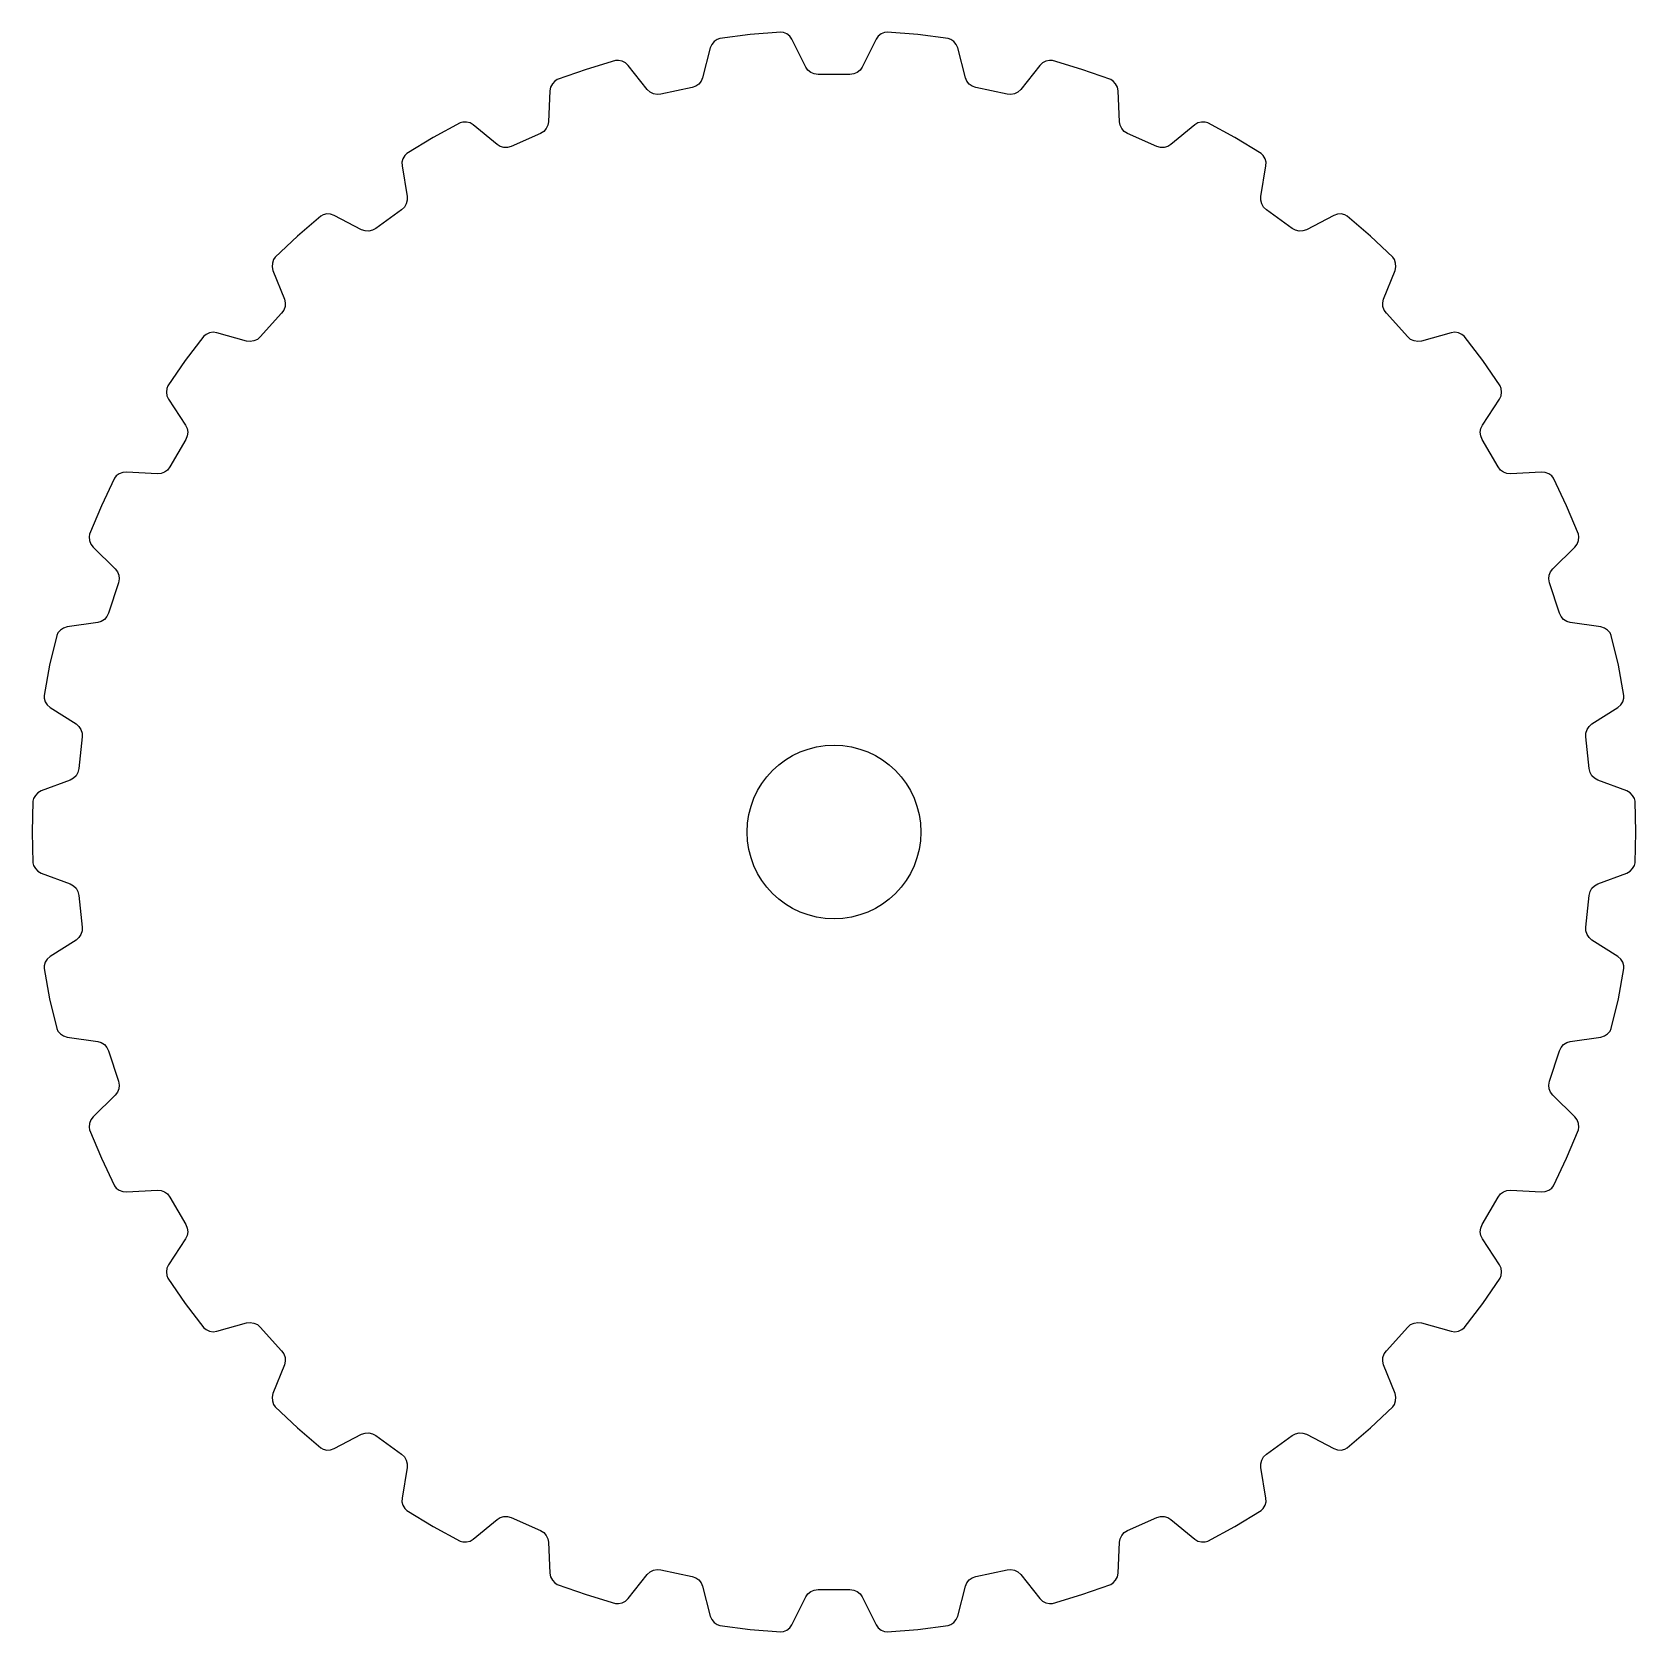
# Model space of a CAD drawing. Header units: inches. Extents: x -24 to 24, y -23.9 to 23.9.
import ezdxf

# ---------------------------------------------------------------- set-up
doc = ezdxf.new("R2010")
doc.units = ezdxf.units.IN
doc.header["$MEASUREMENT"] = 0
doc.layers.get('0').update_dxf_attribs({"lineweight": 25, "true_color": 0xffffff})

msp = doc.modelspace()

# ---------------------------------------------------------------- linework, layer by layer
for p, q in [((-3.6598, 23.5713), (-3.70299, 23.4689)), ((-3.58974, 23.6571), (-3.6598, 23.5713)), ((-3.49778, 23.7218), (-3.58974, 23.6571)), ((-3.41924, 23.7499), (-3.49778, 23.7218)), ((-2.50881, 23.8697), (-3.41924, 23.7499)), ((-1.59338, 23.9418), (-2.50881, 23.8697)), ((-1.51085, 23.9306), (-1.59338, 23.9418)), ((-1.40741, 23.8864), (-1.51085, 23.9306)), ((-1.32096, 23.8171), (-1.40741, 23.8864)), ((-1.25739, 23.726), (-1.32096, 23.8171)), ((-0.845015, 22.8959), (-1.25739, 23.726)), ((1.25739, 23.726), (0.845015, 22.8959)), ((1.32092, 23.8171), (1.25739, 23.726)), ((1.40728, 23.8864), (1.32092, 23.8171)), ((1.51069, 23.9306), (1.40728, 23.8864)), ((1.59336, 23.9418), (1.51069, 23.9306)), ((2.50881, 23.8697), (1.59336, 23.9418)), ((3.41921, 23.7499), (2.50881, 23.8697)), ((3.49762, 23.7218), (3.41921, 23.7499)), ((3.58961, 23.6571), (3.49762, 23.7218)), ((3.65975, 23.5713), (3.58961, 23.6571)), ((3.70299, 23.4689), (3.65975, 23.5713)), ((-6.53634, 23.0873), (-7.41678, 22.8265)), ((-6.45329, 23.0936), (-6.53634, 23.0873)), ((-6.34293, 23.0718), (-6.45329, 23.0936)), ((-6.24395, 23.022), (-6.34293, 23.0718)), ((-3.70299, 23.4689), (-3.93377, 22.5712)), ((3.93377, 22.5712), (3.70299, 23.4689)), ((6.3428, 23.0719), (6.2439, 23.022)), ((6.45313, 23.0936), (6.3428, 23.0719)), ((6.53632, 23.0873), (6.45313, 23.0936)), ((7.41678, 22.8265), (6.53632, 23.0873)), ((-7.41678, 22.8265), (-8.28239, 22.52)), ((-6.16282, 22.9461), (-6.24395, 23.022)), ((-5.58687, 22.2199), (-6.16282, 22.9461)), ((-3.93377, 22.5712), (-3.97687, 22.4693)), ((-0.781652, 22.8051), (-0.845015, 22.8959)), ((-0.695269, 22.7357), (-0.781652, 22.8051)), ((-0.591763, 22.6914), (-0.695269, 22.7357)), ((-0.477007, 22.6758), (-0.591763, 22.6914)), ((0.477007, 22.6758), (-0.477007, 22.6758)), ((0.591763, 22.6914), (0.477007, 22.6758)), ((0.695269, 22.7357), (0.591763, 22.6914)), ((0.781652, 22.8051), (0.695269, 22.7357)), ((0.845015, 22.8959), (0.781652, 22.8051)), ((3.97687, 22.4693), (3.93377, 22.5712)), ((6.16282, 22.9461), (5.58687, 22.2199)), ((6.2439, 23.022), (6.16282, 22.9461)), ((8.28237, 22.52), (7.41678, 22.8265)), ((-8.50154, 22.1862), (-8.54064, 21.2601)), ((-8.48056, 22.2952), (-8.50154, 22.1862)), ((-8.42987, 22.3937), (-8.48056, 22.2952)), ((-8.35337, 22.4762), (-8.42987, 22.3937)), ((-8.28239, 22.52), (-8.35337, 22.4762)), ((-5.50602, 22.1442), (-5.58687, 22.2199)), ((-5.40709, 22.0943), (-5.50602, 22.1442)), ((-5.29663, 22.0725), (-5.40709, 22.0943)), ((-4.24797, 22.2794), (-5.18114, 22.0811)), ((-4.13897, 22.3185), (-4.24797, 22.2794)), ((-4.04694, 22.3834), (-4.13897, 22.3185)), ((-3.97687, 22.4693), (-4.04694, 22.3834)), ((4.04694, 22.3834), (3.97687, 22.4693)), ((4.13897, 22.3185), (4.04694, 22.3834)), ((4.24797, 22.2794), (4.13897, 22.3185)), ((5.18114, 22.0811), (4.24797, 22.2794)), ((5.40709, 22.0943), (5.29663, 22.0725)), ((5.50602, 22.1442), (5.40709, 22.0943)), ((5.58687, 22.2199), (5.50602, 22.1442)), ((8.35322, 22.4762), (8.28237, 22.52)), ((8.42975, 22.3938), (8.35322, 22.4762)), ((8.48052, 22.2953), (8.42975, 22.3938)), ((8.50154, 22.1862), (8.48052, 22.2953)), ((8.54064, 21.2601), (8.50154, 22.1862)), ((-5.18114, 22.0811), (-5.29663, 22.0725)), ((5.29663, 22.0725), (5.18114, 22.0811)), ((-11.1936, 21.2238), (-12.0006, 20.7857)), ((-11.1137, 21.2472), (-11.1936, 21.2238)), ((-11.0012, 21.2489), (-11.1137, 21.2472)), ((-10.894, 21.2207), (-11.0012, 21.2489)), ((-10.7989, 21.1633), (-10.894, 21.2207)), ((-10.0846, 20.5727), (-10.7989, 21.1633)), ((-8.56159, 21.1514), (-8.61228, 21.0529)), ((-8.54064, 21.2601), (-8.56159, 21.1514)), ((8.56159, 21.1514), (8.54064, 21.2601)), ((8.61228, 21.0529), (8.56159, 21.1514)), ((10.7989, 21.1633), (10.0846, 20.5727)), ((10.894, 21.2207), (10.7989, 21.1633)), ((11.0011, 21.249), (10.894, 21.2207)), ((11.1135, 21.2473), (11.0011, 21.249)), ((11.1936, 21.2238), (11.1135, 21.2473)), ((12.0006, 20.7857), (11.1936, 21.2238)), ((-12.0006, 20.7857), (-12.7836, 20.3059)), ((-8.7873, 20.9094), (-9.65883, 20.5213)), ((-8.6888, 20.9703), (-8.7873, 20.9094)), ((-8.61228, 21.0529), (-8.6888, 20.9703)), ((8.6888, 20.9703), (8.61228, 21.0529)), ((8.7873, 20.9094), (8.6888, 20.9703)), ((9.65883, 20.5213), (8.7873, 20.9094)), ((12.7835, 20.3059), (12.0006, 20.7857)), ((-12.8439, 20.2482), (-12.9016, 20.1517)), ((-12.7836, 20.3059), (-12.8439, 20.2482)), ((-9.98975, 20.5156), (-10.0846, 20.5727)), ((-9.8826, 20.4873), (-9.98975, 20.5156)), ((-9.77001, 20.4889), (-9.8826, 20.4873)), ((-9.65883, 20.5213), (-9.77001, 20.4889)), ((9.77001, 20.4889), (9.65883, 20.5213)), ((9.8826, 20.4873), (9.77001, 20.4889)), ((9.98975, 20.5156), (9.8826, 20.4873)), ((10.0846, 20.5727), (9.98975, 20.5156)), ((12.8438, 20.2483), (12.7835, 20.3059)), ((12.9015, 20.1518), (12.8438, 20.2483)), ((-12.9016, 20.1517), (-12.9307, 20.0448)), ((-12.9307, 20.0448), (-12.9285, 19.9338)), ((-12.9285, 19.9338), (-12.7742, 19.0199)), ((12.7742, 19.0199), (12.9285, 19.9338)), ((12.9306, 20.0449), (12.9015, 20.1518)), ((12.9285, 19.9338), (12.9306, 20.0449)), ((-12.8012, 18.8022), (-12.8589, 18.7055)), ((-12.7721, 18.9092), (-12.8012, 18.8022)), ((-12.7742, 19.0199), (-12.7721, 18.9092)), ((12.7721, 18.9092), (12.7742, 19.0199)), ((12.8012, 18.8022), (12.7721, 18.9092)), ((12.8589, 18.7055), (12.8012, 18.8022)), ((-15.3617, 18.4327), (-16.0599, 17.8364)), ((-15.2884, 18.4722), (-15.3617, 18.4327)), ((-15.1787, 18.4973), (-15.2884, 18.4722)), ((-15.068, 18.492), (-15.1787, 18.4973)), ((-14.963, 18.4556), (-15.068, 18.492)), ((-14.1415, 18.0265), (-14.963, 18.4556)), ((-12.9426, 18.6255), (-13.7144, 18.0647)), ((-12.8589, 18.7055), (-12.9426, 18.6255)), ((12.9426, 18.6255), (12.8589, 18.7055)), ((13.7144, 18.0647), (12.9426, 18.6255)), ((14.963, 18.4556), (14.1415, 18.0265)), ((15.068, 18.492), (14.963, 18.4556)), ((15.1786, 18.4974), (15.068, 18.492)), ((15.2882, 18.4723), (15.1786, 18.4974)), ((15.3617, 18.4328), (15.2882, 18.4723)), ((16.0599, 17.8364), (15.3617, 18.4328)), ((-16.0599, 17.8364), (-16.726, 17.2043)), ((-14.0369, 17.9903), (-14.1415, 18.0265)), ((-13.9262, 17.9849), (-14.0369, 17.9903)), ((-13.8164, 18.0099), (-13.9262, 17.9849)), ((-13.7144, 18.0647), (-13.8164, 18.0099)), ((13.8164, 18.0099), (13.7144, 18.0647)), ((13.9262, 17.9849), (13.8164, 18.0099)), ((14.0369, 17.9903), (13.9262, 17.9849)), ((14.1415, 18.0265), (14.0369, 17.9903)), ((16.726, 17.2043), (16.0599, 17.8364)), ((-16.8094, 17.029), (-16.8157, 16.9184)), ((-16.8157, 16.9184), (-16.7905, 16.8102)), ((-16.7731, 17.1354), (-16.8094, 17.029)), ((-16.7905, 16.8102), (-16.4495, 15.9483)), ((-16.726, 17.2043), (-16.7731, 17.1354)), ((16.4495, 15.9483), (16.7905, 16.8102)), ((16.773, 17.1355), (16.726, 17.2043)), ((16.8093, 17.0291), (16.773, 17.1355)), ((16.7905, 16.8102), (16.8156, 16.9184)), ((16.8156, 16.9184), (16.8093, 17.0291)), ((-16.4495, 15.9483), (-16.4245, 15.8405)), ((16.4245, 15.8405), (16.4495, 15.9483)), ((-16.5322, 15.5275), (-17.1706, 14.8186)), ((-16.467, 15.6233), (-16.5322, 15.5275)), ((-16.4307, 15.7298), (-16.467, 15.6233)), ((-16.4245, 15.8405), (-16.4307, 15.7298)), ((16.4307, 15.7298), (16.4245, 15.8405)), ((16.467, 15.6233), (16.4307, 15.7298)), ((16.5322, 15.5275), (16.467, 15.6233)), ((17.1706, 14.8186), (16.5322, 15.5275)), ((-18.7949, 14.8899), (-18.8584, 14.8361)), ((-18.6928, 14.9372), (-18.7949, 14.8899)), ((-18.5834, 14.9551), (-18.6928, 14.9372)), ((-18.4732, 14.9414), (-18.5834, 14.9551)), ((-17.5804, 14.6924), (-18.4732, 14.9414)), ((18.4732, 14.9414), (17.5804, 14.6924)), ((18.5834, 14.9551), (18.4732, 14.9414)), ((18.6927, 14.9373), (18.5834, 14.9551)), ((18.7948, 14.89), (18.6927, 14.9373)), ((18.8584, 14.8361), (18.7948, 14.89)), ((-18.8584, 14.8361), (-19.4174, 14.1076)), ((-17.4705, 14.6787), (-17.5804, 14.6924)), ((-17.3611, 14.6965), (-17.4705, 14.6787)), ((-17.2589, 14.7437), (-17.3611, 14.6965)), ((-17.1706, 14.8186), (-17.2589, 14.7437)), ((17.2589, 14.7437), (17.1706, 14.8186)), ((17.3611, 14.6965), (17.2589, 14.7437)), ((17.4705, 14.6787), (17.3611, 14.6965)), ((17.5804, 14.6924), (17.4705, 14.6787)), ((19.4174, 14.1076), (18.8584, 14.8361)), ((-19.4174, 14.1076), (-19.9375, 13.3508)), ((19.9375, 13.3508), (19.4174, 14.1076)), ((-19.9692, 13.2736), (-19.9826, 13.162)), ((-19.9826, 13.162), (-19.9657, 13.0525)), ((-19.9375, 13.3508), (-19.9692, 13.2736)), ((-19.9657, 13.0525), (-19.9186, 12.9519)), ((19.9186, 12.9519), (19.9657, 13.0525)), ((19.9691, 13.2737), (19.9375, 13.3508)), ((19.9657, 13.0525), (19.9826, 13.1621)), ((19.9826, 13.1621), (19.9691, 13.2737)), ((-19.9186, 12.9519), (-19.4059, 12.1797)), ((19.4059, 12.1797), (19.9186, 12.9519)), ((-19.4059, 12.1797), (-19.359, 12.0795)), ((-19.359, 12.0795), (-19.342, 11.97)), ((19.342, 11.97), (19.359, 12.0795)), ((19.359, 12.0795), (19.4059, 12.1797)), ((-19.3993, 11.751), (-19.8763, 10.9248)), ((-19.3554, 11.8582), (-19.3993, 11.751)), ((-19.342, 11.97), (-19.3554, 11.8582)), ((19.3554, 11.8582), (19.342, 11.97)), ((19.3993, 11.751), (19.3554, 11.8582)), ((19.8763, 10.9248), (19.3993, 11.751)), ((-21.5309, 10.591), (-21.9262, 9.76217)), ((-21.4799, 10.6569), (-21.5309, 10.591)), ((-21.39, 10.7244), (-21.4799, 10.6569)), ((-21.2867, 10.7645), (-21.39, 10.7244)), ((-21.176, 10.7741), (-21.2867, 10.7645)), ((-20.2509, 10.7161), (-21.176, 10.7741)), ((-20.1406, 10.7256), (-20.2509, 10.7161)), ((-20.0373, 10.7657), (-20.1406, 10.7256)), ((-19.9472, 10.8332), (-20.0373, 10.7657)), ((-19.8763, 10.9248), (-19.9472, 10.8332)), ((19.9472, 10.8332), (19.8763, 10.9248)), ((20.0373, 10.7657), (19.9472, 10.8332)), ((20.1406, 10.7256), (20.0373, 10.7657)), ((20.2509, 10.7161), (20.1406, 10.7256)), ((21.176, 10.7741), (20.2509, 10.7161)), ((21.2867, 10.7646), (21.176, 10.7741)), ((21.3899, 10.7245), (21.2867, 10.7646)), ((21.4799, 10.657), (21.3899, 10.7245)), ((21.5309, 10.591), (21.4799, 10.657)), ((21.9262, 9.76217), (21.5309, 10.591)), ((-21.9262, 9.76217), (-22.2776, 8.91379)), ((22.2776, 8.91382), (21.9262, 9.76217)), ((-22.2776, 8.91379), (-22.2925, 8.83172)), ((-22.2925, 8.83172), (-22.2825, 8.71972)), ((-22.2825, 8.71972), (-22.2432, 8.61615)), ((22.2432, 8.61619), (22.2824, 8.71985)), ((22.2925, 8.83188), (22.2776, 8.91382)), ((22.2824, 8.71985), (22.2925, 8.83188)), ((-22.2432, 8.61615), (-22.1762, 8.52758)), ((-22.1762, 8.52758), (-21.5142, 7.87887)), ((21.5142, 7.87887), (22.1762, 8.52758)), ((22.1762, 8.52758), (22.2432, 8.61619)), ((-21.5142, 7.87887), (-21.4474, 7.79056)), ((-21.4474, 7.79056), (-21.4081, 7.68695)), ((-21.4081, 7.68695), (-21.3979, 7.57482)), ((21.3979, 7.57482), (21.4081, 7.68695)), ((21.4081, 7.68695), (21.4474, 7.79056)), ((21.4474, 7.79056), (21.5142, 7.87887)), ((-21.4185, 7.46086), (-21.7133, 6.55354)), ((-21.3979, 7.57482), (-21.4185, 7.46086)), ((21.4185, 7.46086), (21.3979, 7.57482)), ((21.7133, 6.55354), (21.4185, 7.46086)), ((-22.0364, 6.27156), (-22.9533, 6.13588)), ((-21.9305, 6.30377), (-22.0364, 6.27156)), ((-21.8378, 6.36447), (-21.9305, 6.30377)), ((-21.7636, 6.44921), (-21.8378, 6.36447)), ((-21.7133, 6.55354), (-21.7636, 6.44921)), ((21.7636, 6.44921), (21.7133, 6.55354)), ((21.8378, 6.36447), (21.7636, 6.44921)), ((21.9305, 6.30377), (21.8378, 6.36447)), ((22.0364, 6.27156), (21.9305, 6.30377)), ((22.9533, 6.13588), (22.0364, 6.27156)), ((-23.2624, 5.88302), (-23.4767, 4.99013)), ((-23.2262, 5.95806), (-23.2624, 5.88302)), ((-23.1523, 6.04279), (-23.2262, 5.95806)), ((-23.0596, 6.10357), (-23.1523, 6.04279)), ((-22.9533, 6.13588), (-23.0596, 6.10357)), ((23.0596, 6.10361), (22.9533, 6.13588)), ((23.1522, 6.04291), (23.0596, 6.10361)), ((23.2262, 5.95821), (23.1522, 6.04291)), ((23.2624, 5.88304), (23.2262, 5.95821)), ((23.4767, 4.99013), (23.2624, 5.88304)), ((-23.4767, 4.99013), (-23.6441, 4.08723)), ((23.6441, 4.08726), (23.4767, 4.99013)), ((-23.6441, 4.08723), (-23.6416, 4.00385)), ((-23.6416, 4.00385), (-23.6085, 3.89639)), ((-23.6085, 3.89639), (-23.5485, 3.80324)), ((23.5485, 3.80329), (23.6085, 3.89652)), ((23.6085, 3.89652), (23.6416, 4.00401)), ((23.6416, 4.00401), (23.6441, 4.08726)), ((-23.5485, 3.80324), (-23.4646, 3.73054)), ((-23.4646, 3.73054), (-22.6821, 3.23366)), ((22.6821, 3.23366), (23.4646, 3.73054)), ((23.4646, 3.73054), (23.5485, 3.80329)), ((-22.6821, 3.23366), (-22.5985, 3.16115)), ((-22.5985, 3.16115), (-22.5385, 3.06799)), ((-22.5385, 3.06799), (-22.5052, 2.96041)), ((-22.5052, 2.96041), (-22.5017, 2.84466)), ((22.5017, 2.84466), (22.5052, 2.96041)), ((22.5052, 2.96041), (22.5385, 3.06799)), ((22.5385, 3.06799), (22.5985, 3.16115)), ((22.5985, 3.16115), (22.6821, 3.23366)), ((-22.5017, 2.84466), (-22.6014, 1.89587)), ((22.6014, 1.89587), (22.5017, 2.84466)), ((-22.8588, 1.55289), (-23.7274, 1.22954)), ((-22.7619, 1.60641), (-22.8588, 1.55289)), ((-22.6838, 1.68507), (-22.7619, 1.60641)), ((-22.6289, 1.78337), (-22.6838, 1.68507)), ((-22.6014, 1.89587), (-22.6289, 1.78337)), ((22.6289, 1.78337), (22.6014, 1.89587)), ((22.6838, 1.68507), (22.6289, 1.78337)), ((22.7619, 1.60641), (22.6838, 1.68507)), ((22.8588, 1.55289), (22.7619, 1.60641)), ((23.7274, 1.22954), (22.8588, 1.55289)), ((-23.9575, 0.998852), (-23.9772, 0.91794)), ((-23.9027, 1.09711), (-23.9575, 0.998852)), ((-23.8247, 1.17583), (-23.9027, 1.09711)), ((-23.7274, 1.22954), (-23.8247, 1.17583)), ((23.8247, 1.17588), (23.7274, 1.22954)), ((23.9027, 1.09724), (23.8247, 1.17588)), ((23.9574, 0.999014), (23.9027, 1.09724)), ((23.9772, 0.917968), (23.9574, 0.999014)), ((-23.9772, 0.91794), (-24.0012, 0)), ((24.0012, 0), (23.9772, 0.917968)), ((-24.0012, 0), (-23.9772, -0.917968)), ((23.9772, -0.91794), (24.0012, 0)), ((-23.9772, -0.917968), (-23.9574, -0.999014)), ((23.9575, -0.998852), (23.9772, -0.91794)), ((-23.9574, -0.999014), (-23.9027, -1.09724)), ((-23.9027, -1.09724), (-23.8247, -1.17588)), ((-23.8247, -1.17588), (-23.7274, -1.22954)), ((-23.7274, -1.22954), (-22.8588, -1.55289)), ((22.8588, -1.55289), (23.7274, -1.22954)), ((23.7274, -1.22954), (23.8247, -1.17583)), ((23.8247, -1.17583), (23.9027, -1.09711)), ((23.9027, -1.09711), (23.9575, -0.998852)), ((-22.8588, -1.55289), (-22.7619, -1.60641)), ((-22.7619, -1.60641), (-22.6838, -1.68507)), ((-22.6838, -1.68507), (-22.6289, -1.78337)), ((-22.6289, -1.78337), (-22.6014, -1.89587)), ((-22.6014, -1.89587), (-22.5017, -2.84466)), ((22.5017, -2.84466), (22.6014, -1.89587)), ((22.6014, -1.89587), (22.6289, -1.78337)), ((22.6289, -1.78337), (22.6838, -1.68507)), ((22.6838, -1.68507), (22.7619, -1.60641)), ((22.7619, -1.60641), (22.8588, -1.55289)), ((-22.5017, -2.84466), (-22.5052, -2.96041)), ((22.5052, -2.96041), (22.5017, -2.84466)), ((-22.6821, -3.23366), (-23.4646, -3.73054)), ((-22.5985, -3.16115), (-22.6821, -3.23366)), ((-22.5385, -3.06799), (-22.5985, -3.16115)), ((-22.5052, -2.96041), (-22.5385, -3.06799)), ((22.5385, -3.06799), (22.5052, -2.96041)), ((22.5985, -3.16115), (22.5385, -3.06799)), ((22.6821, -3.23366), (22.5985, -3.16115)), ((23.4646, -3.73054), (22.6821, -3.23366)), ((-23.5485, -3.80329), (-23.6085, -3.89652)), ((-23.4646, -3.73054), (-23.5485, -3.80329)), ((23.5485, -3.80324), (23.4646, -3.73054)), ((23.6085, -3.89639), (23.5485, -3.80324)), ((-23.6416, -4.00401), (-23.6441, -4.08726)), ((-23.6441, -4.08726), (-23.4767, -4.99013)), ((-23.6085, -3.89652), (-23.6416, -4.00401)), ((23.4767, -4.99013), (23.6441, -4.08723)), ((23.6416, -4.00385), (23.6085, -3.89639)), ((23.6441, -4.08723), (23.6416, -4.00385)), ((-23.4767, -4.99013), (-23.2624, -5.88304)), ((23.2624, -5.88302), (23.4767, -4.99013)), ((-23.2624, -5.88304), (-23.2262, -5.95821)), ((-23.2262, -5.95821), (-23.1522, -6.04291)), ((-23.1522, -6.04291), (-23.0596, -6.10361)), ((-23.0596, -6.10361), (-22.9533, -6.13588)), ((-22.9533, -6.13588), (-22.0364, -6.27156)), ((22.0364, -6.27156), (22.9533, -6.13588)), ((22.9533, -6.13588), (23.0596, -6.10357)), ((23.0596, -6.10357), (23.1523, -6.04279)), ((23.1523, -6.04279), (23.2262, -5.95806)), ((23.2262, -5.95806), (23.2624, -5.88302)), ((-22.0364, -6.27156), (-21.9305, -6.30377)), ((-21.9305, -6.30377), (-21.8378, -6.36447)), ((-21.8378, -6.36447), (-21.7636, -6.44921)), ((-21.7636, -6.44921), (-21.7133, -6.55354)), ((-21.7133, -6.55354), (-21.4185, -7.46086)), ((21.4185, -7.46086), (21.7133, -6.55354)), ((21.7133, -6.55354), (21.7636, -6.44921)), ((21.7636, -6.44921), (21.8378, -6.36447)), ((21.8378, -6.36447), (21.9305, -6.30377)), ((21.9305, -6.30377), (22.0364, -6.27156)), ((-21.4185, -7.46086), (-21.3979, -7.57482)), ((-21.3979, -7.57482), (-21.4081, -7.68695)), ((21.3979, -7.57482), (21.4185, -7.46086)), ((21.4081, -7.68695), (21.3979, -7.57482)), ((-21.5142, -7.87887), (-22.1762, -8.52758)), ((-21.4474, -7.79056), (-21.5142, -7.87887)), ((-21.4081, -7.68695), (-21.4474, -7.79056)), ((21.4474, -7.79056), (21.4081, -7.68695)), ((21.5142, -7.87887), (21.4474, -7.79056)), ((22.1762, -8.52758), (21.5142, -7.87887)), ((-22.2432, -8.61619), (-22.2824, -8.71985)), ((-22.1762, -8.52758), (-22.2432, -8.61619)), ((22.2432, -8.61615), (22.1762, -8.52758)), ((22.2825, -8.71972), (22.2432, -8.61615)), ((-22.2824, -8.71985), (-22.2925, -8.83188)), ((-22.2925, -8.83188), (-22.2776, -8.91382)), ((-22.2776, -8.91382), (-21.9262, -9.76217)), ((21.9262, -9.76217), (22.2776, -8.91379)), ((22.2776, -8.91379), (22.2925, -8.83172)), ((22.2925, -8.83172), (22.2825, -8.71972)), ((-21.9262, -9.76217), (-21.5309, -10.591)), ((21.5309, -10.591), (21.9262, -9.76217)), ((-21.5309, -10.591), (-21.4799, -10.657)), ((-21.4799, -10.657), (-21.3899, -10.7245)), ((-21.3899, -10.7245), (-21.2867, -10.7646)), ((-21.2867, -10.7646), (-21.176, -10.7741)), ((-21.176, -10.7741), (-20.2509, -10.7161)), ((-20.2509, -10.7161), (-20.1406, -10.7256)), ((-20.1406, -10.7256), (-20.0373, -10.7657)), ((-20.0373, -10.7657), (-19.9472, -10.8332)), ((-19.9472, -10.8332), (-19.8763, -10.9248)), ((-19.8763, -10.9248), (-19.3993, -11.751)), ((19.3993, -11.751), (19.8763, -10.9248)), ((19.8763, -10.9248), (19.9472, -10.8332)), ((19.9472, -10.8332), (20.0373, -10.7657)), ((20.0373, -10.7657), (20.1406, -10.7256)), ((20.1406, -10.7256), (20.2509, -10.7161)), ((20.2509, -10.7161), (21.176, -10.7741)), ((21.176, -10.7741), (21.2867, -10.7645)), ((21.2867, -10.7645), (21.39, -10.7244)), ((21.39, -10.7244), (21.4799, -10.6569)), ((21.4799, -10.6569), (21.5309, -10.591)), ((-19.3993, -11.751), (-19.3554, -11.8582)), ((-19.342, -11.97), (-19.359, -12.0795)), ((-19.3554, -11.8582), (-19.342, -11.97)), ((19.342, -11.97), (19.3554, -11.8582)), ((19.359, -12.0795), (19.342, -11.97)), ((19.3554, -11.8582), (19.3993, -11.751)), ((-19.4059, -12.1797), (-19.9186, -12.9519)), ((-19.359, -12.0795), (-19.4059, -12.1797)), ((19.4059, -12.1797), (19.359, -12.0795)), ((19.9186, -12.9519), (19.4059, -12.1797)), ((-19.9186, -12.9519), (-19.9657, -13.0525)), ((19.9657, -13.0525), (19.9186, -12.9519)), ((-19.9657, -13.0525), (-19.9826, -13.1621)), ((-19.9826, -13.1621), (-19.9691, -13.2737)), ((-19.9691, -13.2737), (-19.9375, -13.3508)), ((-19.9375, -13.3508), (-19.4174, -14.1076)), ((19.4174, -14.1076), (19.9375, -13.3508)), ((19.9375, -13.3508), (19.9692, -13.2736)), ((19.9826, -13.162), (19.9657, -13.0525)), ((19.9692, -13.2736), (19.9826, -13.162)), ((-19.4174, -14.1076), (-18.8584, -14.8361)), ((18.8584, -14.8361), (19.4174, -14.1076)), ((-18.8584, -14.8361), (-18.7948, -14.89)), ((-18.4732, -14.9414), (-17.5804, -14.6924)), ((-17.5804, -14.6924), (-17.4705, -14.6787)), ((-17.4705, -14.6787), (-17.3611, -14.6965)), ((-17.3611, -14.6965), (-17.2589, -14.7437)), ((-17.2589, -14.7437), (-17.1706, -14.8186)), ((-17.1706, -14.8186), (-16.5322, -15.5275)), ((16.5322, -15.5275), (17.1706, -14.8186)), ((17.1706, -14.8186), (17.2589, -14.7437)), ((17.2589, -14.7437), (17.3611, -14.6965)), ((17.3611, -14.6965), (17.4705, -14.6787)), ((17.4705, -14.6787), (17.5804, -14.6924)), ((17.5804, -14.6924), (18.4732, -14.9414)), ((18.7949, -14.8899), (18.8584, -14.8361)), ((-18.7948, -14.89), (-18.6927, -14.9373)), ((-18.6927, -14.9373), (-18.5834, -14.9551)), ((-18.5834, -14.9551), (-18.4732, -14.9414)), ((18.4732, -14.9414), (18.5834, -14.9551)), ((18.5834, -14.9551), (18.6928, -14.9372)), ((18.6928, -14.9372), (18.7949, -14.8899)), ((-16.5322, -15.5275), (-16.467, -15.6233)), ((-16.467, -15.6233), (-16.4307, -15.7298)), ((-16.4245, -15.8405), (-16.4495, -15.9483)), ((-16.4307, -15.7298), (-16.4245, -15.8405)), ((16.4245, -15.8405), (16.4307, -15.7298)), ((16.4495, -15.9483), (16.4245, -15.8405)), ((16.4307, -15.7298), (16.467, -15.6233)), ((16.467, -15.6233), (16.5322, -15.5275)), ((-16.4495, -15.9483), (-16.7905, -16.8102)), ((16.7905, -16.8102), (16.4495, -15.9483)), ((-16.7905, -16.8102), (-16.8156, -16.9184)), ((-16.8156, -16.9184), (-16.8093, -17.0291)), ((-16.8093, -17.0291), (-16.773, -17.1355)), ((-16.773, -17.1355), (-16.726, -17.2043)), ((-16.726, -17.2043), (-16.0599, -17.8364)), ((16.0599, -17.8364), (16.726, -17.2043)), ((16.726, -17.2043), (16.7731, -17.1354)), ((16.7731, -17.1354), (16.8094, -17.029)), ((16.8157, -16.9184), (16.7905, -16.8102)), ((16.8094, -17.029), (16.8157, -16.9184)), ((-16.0599, -17.8364), (-15.3617, -18.4328)), ((-14.963, -18.4556), (-14.1415, -18.0265)), ((-14.1415, -18.0265), (-14.0369, -17.9903)), ((-14.0369, -17.9903), (-13.9262, -17.9849)), ((-13.9262, -17.9849), (-13.8164, -18.0099)), ((-13.8164, -18.0099), (-13.7144, -18.0647)), ((-13.7144, -18.0647), (-12.9426, -18.6255)), ((12.9426, -18.6255), (13.7144, -18.0647)), ((13.7144, -18.0647), (13.8164, -18.0099)), ((13.8164, -18.0099), (13.9262, -17.9849)), ((13.9262, -17.9849), (14.0369, -17.9903)), ((14.0369, -17.9903), (14.1415, -18.0265)), ((14.1415, -18.0265), (14.963, -18.4556)), ((15.3617, -18.4327), (16.0599, -17.8364)), ((-15.3617, -18.4328), (-15.2882, -18.4723)), ((-15.2882, -18.4723), (-15.1786, -18.4974)), ((-15.1786, -18.4974), (-15.068, -18.492)), ((-15.068, -18.492), (-14.963, -18.4556)), ((-12.9426, -18.6255), (-12.8589, -18.7055)), ((-12.8589, -18.7055), (-12.8012, -18.8022)), ((12.8012, -18.8022), (12.8589, -18.7055)), ((12.8589, -18.7055), (12.9426, -18.6255)), ((14.963, -18.4556), (15.068, -18.492)), ((15.068, -18.492), (15.1787, -18.4973)), ((15.1787, -18.4973), (15.2884, -18.4722)), ((15.2884, -18.4722), (15.3617, -18.4327)), ((-12.7742, -19.0199), (-12.9285, -19.9338)), ((-12.8012, -18.8022), (-12.7721, -18.9092)), ((-12.7721, -18.9092), (-12.7742, -19.0199)), ((12.7721, -18.9092), (12.8012, -18.8022)), ((12.7742, -19.0199), (12.7721, -18.9092)), ((12.9285, -19.9338), (12.7742, -19.0199)), ((-12.9285, -19.9338), (-12.9306, -20.0449)), ((-12.9306, -20.0449), (-12.9015, -20.1518)), ((-12.9015, -20.1518), (-12.8438, -20.2483)), ((12.8439, -20.2482), (12.9016, -20.1517)), ((12.9016, -20.1517), (12.9307, -20.0448)), ((12.9307, -20.0448), (12.9285, -19.9338)), ((-12.8438, -20.2483), (-12.7835, -20.3059)), ((-12.7835, -20.3059), (-12.0006, -20.7857)), ((-10.7989, -21.1633), (-10.0846, -20.5727)), ((-10.0846, -20.5727), (-9.98975, -20.5156)), ((-9.98975, -20.5156), (-9.8826, -20.4873)), ((-9.8826, -20.4873), (-9.77001, -20.4889)), ((-9.77001, -20.4889), (-9.65883, -20.5213)), ((-9.65883, -20.5213), (-8.7873, -20.9094)), ((8.7873, -20.9094), (9.65883, -20.5213)), ((9.65883, -20.5213), (9.77001, -20.4889)), ((9.77001, -20.4889), (9.8826, -20.4873)), ((9.8826, -20.4873), (9.98975, -20.5156)), ((9.98975, -20.5156), (10.0846, -20.5727)), ((10.0846, -20.5727), (10.7989, -21.1633)), ((12.0006, -20.7857), (12.7836, -20.3059)), ((12.7836, -20.3059), (12.8439, -20.2482)), ((-12.0006, -20.7857), (-11.1936, -21.2238)), ((-8.7873, -20.9094), (-8.6888, -20.9703)), ((-8.6888, -20.9703), (-8.61228, -21.0529)), ((-8.61228, -21.0529), (-8.56159, -21.1514)), ((8.56159, -21.1514), (8.61228, -21.0529)), ((8.61228, -21.0529), (8.6888, -20.9703)), ((8.6888, -20.9703), (8.7873, -20.9094)), ((11.1936, -21.2238), (12.0006, -20.7857)), ((-11.1936, -21.2238), (-11.1135, -21.2473)), ((-11.1135, -21.2473), (-11.0011, -21.249)), ((-11.0011, -21.249), (-10.894, -21.2207)), ((-10.894, -21.2207), (-10.7989, -21.1633)), ((-8.56159, -21.1514), (-8.54064, -21.2601)), ((-8.54064, -21.2601), (-8.50154, -22.1862)), ((8.50154, -22.1862), (8.54064, -21.2601)), ((8.54064, -21.2601), (8.56159, -21.1514)), ((10.7989, -21.1633), (10.894, -21.2207)), ((10.894, -21.2207), (11.0012, -21.2489)), ((11.0012, -21.2489), (11.1137, -21.2472)), ((11.1137, -21.2472), (11.1936, -21.2238)), ((-5.40709, -22.0943), (-5.29663, -22.0725)), ((-5.29663, -22.0725), (-5.18114, -22.0811)), ((-5.18114, -22.0811), (-4.24797, -22.2794)), ((4.24797, -22.2794), (5.18114, -22.0811)), ((5.18114, -22.0811), (5.29663, -22.0725)), ((5.29663, -22.0725), (5.40709, -22.0943)), ((-8.50154, -22.1862), (-8.48052, -22.2953)), ((-8.48052, -22.2953), (-8.42975, -22.3938)), ((-8.42975, -22.3938), (-8.35322, -22.4762)), ((-8.35322, -22.4762), (-8.28237, -22.52)), ((-8.28237, -22.52), (-7.41678, -22.8265)), ((-6.16282, -22.9461), (-5.58687, -22.2199)), ((-5.58687, -22.2199), (-5.50602, -22.1442)), ((-5.50602, -22.1442), (-5.40709, -22.0943)), ((-4.24797, -22.2794), (-4.13897, -22.3185)), ((-4.13897, -22.3185), (-4.04694, -22.3834)), ((-4.04694, -22.3834), (-3.97687, -22.4693)), ((-3.97687, -22.4693), (-3.93377, -22.5712)), ((3.93377, -22.5712), (3.97687, -22.4693)), ((3.97687, -22.4693), (4.04694, -22.3834)), ((4.04694, -22.3834), (4.13897, -22.3185)), ((4.13897, -22.3185), (4.24797, -22.2794)), ((5.40709, -22.0943), (5.50602, -22.1442)), ((5.50602, -22.1442), (5.58687, -22.2199)), ((5.58687, -22.2199), (6.16282, -22.9461)), ((7.41678, -22.8265), (8.28239, -22.52)), ((8.28239, -22.52), (8.35337, -22.4762)), ((8.35337, -22.4762), (8.42987, -22.3937)), ((8.42987, -22.3937), (8.48056, -22.2952)), ((8.48056, -22.2952), (8.50154, -22.1862)), ((-7.41678, -22.8265), (-6.53632, -23.0873)), ((-6.3428, -23.0719), (-6.2439, -23.022)), ((-6.2439, -23.022), (-6.16282, -22.9461)), ((-3.93377, -22.5712), (-3.70299, -23.4689)), ((-1.25739, -23.726), (-0.845015, -22.8959)), ((-0.845015, -22.8959), (-0.781652, -22.8051)), ((-0.781652, -22.8051), (-0.695269, -22.7357)), ((-0.695269, -22.7357), (-0.591763, -22.6914)), ((-0.591763, -22.6914), (-0.477007, -22.6758)), ((-0.477007, -22.6758), (0.477007, -22.6758)), ((0.477007, -22.6758), (0.591763, -22.6914)), ((0.591763, -22.6914), (0.695269, -22.7357)), ((0.695269, -22.7357), (0.781652, -22.8051)), ((0.781652, -22.8051), (0.845015, -22.8959)), ((0.845015, -22.8959), (1.25739, -23.726)), ((3.70299, -23.4689), (3.93377, -22.5712)), ((6.16282, -22.9461), (6.24395, -23.022)), ((6.24395, -23.022), (6.34293, -23.0718)), ((6.53634, -23.0873), (7.41678, -22.8265)), ((-6.53632, -23.0873), (-6.45313, -23.0936)), ((-6.45313, -23.0936), (-6.3428, -23.0719)), ((-3.70299, -23.4689), (-3.65975, -23.5713)), ((3.6598, -23.5713), (3.70299, -23.4689)), ((6.34293, -23.0718), (6.45329, -23.0936)), ((6.45329, -23.0936), (6.53634, -23.0873)), ((-3.65975, -23.5713), (-3.58961, -23.6571)), ((-3.58961, -23.6571), (-3.49762, -23.7218)), ((-3.49762, -23.7218), (-3.41921, -23.7499)), ((-3.41921, -23.7499), (-2.50881, -23.8697)), ((-2.50881, -23.8697), (-1.59336, -23.9418)), ((-1.59336, -23.9418), (-1.51069, -23.9306)), ((-1.51069, -23.9306), (-1.40728, -23.8864)), ((-1.40728, -23.8864), (-1.32092, -23.8171)), ((-1.32092, -23.8171), (-1.25739, -23.726)), ((1.25739, -23.726), (1.32096, -23.8171)), ((1.32096, -23.8171), (1.40741, -23.8864)), ((1.40741, -23.8864), (1.51085, -23.9306)), ((1.51085, -23.9306), (1.59338, -23.9418)), ((1.59338, -23.9418), (2.50881, -23.8697)), ((2.50881, -23.8697), (3.41924, -23.7499)), ((3.41924, -23.7499), (3.49778, -23.7218)), ((3.49778, -23.7218), (3.58974, -23.6571)), ((3.58974, -23.6571), (3.6598, -23.5713))]:
    msp.add_line(p, q)
at = {"color": 3, "true_color": 0x00ff00}
msp.add_circle((0, 0), 2.599999, dxfattribs=at)

doc.saveas('drawing.dxf')
